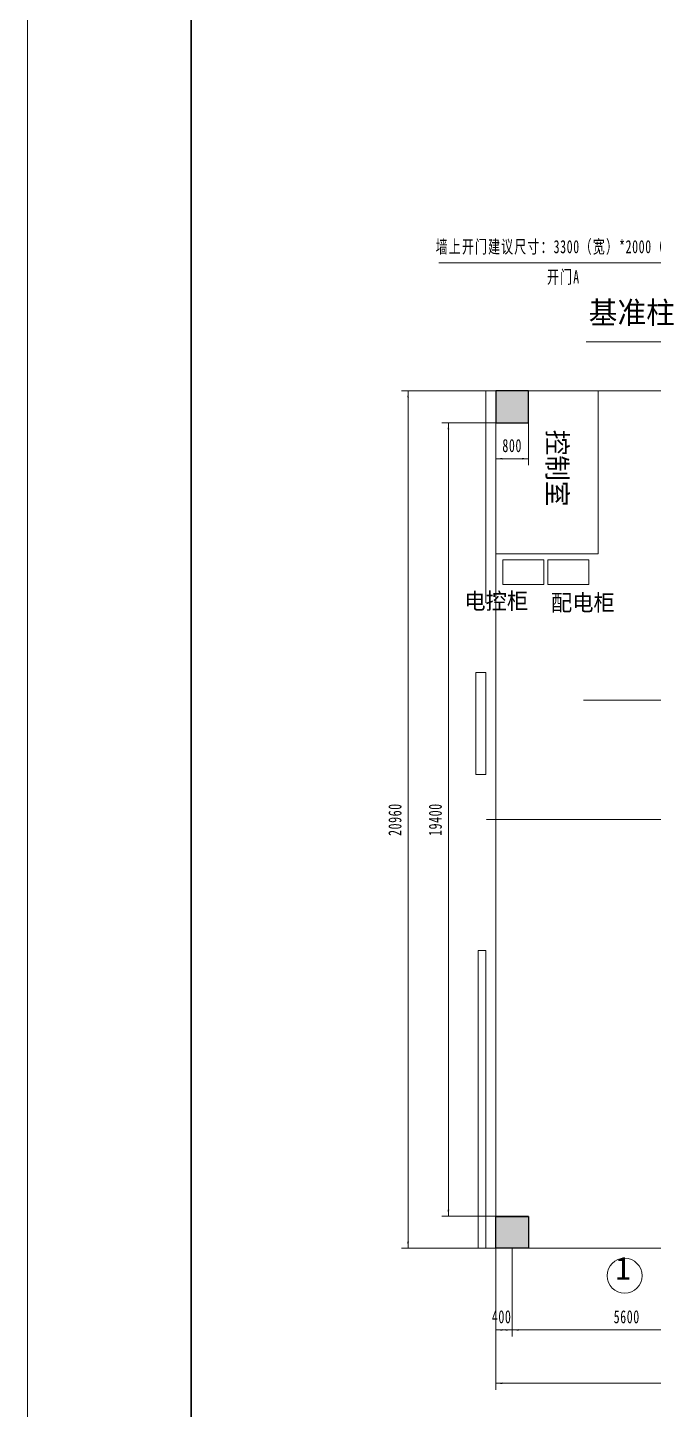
# Model space of a CAD drawing. Header units: millimetres. Extents: x -67280 to 67280, y -47520 to 47520.
# Drawn here: x -67280 to -51988, y -29912 to 3871 of the extents above; entities that cross this region are included whole.
import ezdxf
from ezdxf.enums import TextEntityAlignment as Align

# ---------------------------------------------------------------- set-up
doc = ezdxf.new("R2010")
doc.units = ezdxf.units.MM
for name, pattern in [('AD_LTYPE5 0 mm_1_1_1_1_1_1_1_1_1_1_1_1_1_1_1', [16, 13, -1, 1, -1]), ('AD_LTYPE5 0 mm_1_1_1_1_1_1_1_1_1_1_1_1_1_1_1_1', [16, 13, -1, 1, -1]), ('点画线', [18, 12, -2, 2, -2])]:
    doc.linetypes.add(name, pattern=pattern)
doc.layers.get('0').update_dxf_attribs({"lineweight": 35})
for name, color, linetype, lineweight in [('ACADACAD05', 4, 'AD_LTYPE5 0 mm_1_1_1_1_1_1_1_1_1_1_1_1_1_1_1', 25), ('中心线层', 1, '点画线', 18), ('尺寸线层', 4, 'Continuous', 18), ('粗实线层', 7, 'Continuous', 35), ('细实线层', 3, 'Continuous', 18)]:
    doc.layers.add(name, color=color, linetype=linetype, lineweight=lineweight)
doc.styles.add('标准', font='', dxfattribs={"width": 0.667})
doc.styles.get('标准').set_extended_font_data('宋体')
doc.dimstyles.new('标准', dxfattribs={"dimscale": 160, "dimtxt": 2, "dimasz": 1, "dimexe": 1, "dimexo": 0, "dimgap": 1, "dimtad": 1, "dimdec": 1, "dimdsep": 46, "dimtxsty": '标准', "dimblk": '_CAXARROW', "dimcen": 0, "dimdle": 2, "dimaunit": 1, "dimadec": 0, "dimazin": 2, "dimtfac": 0.707107, "dimtdec": 3, "dimtmove": 0, "dimatfit": 3, "dimfxl": 0, "dimfrac": 2, "dimtolj": 1, "dimarcsym": 0})

# ---------------------------------------------------------------- blocks, each defined once
blk = doc.blocks.new('*X4')
at = {"layer": '尺寸线层', "linetype": 'Continuous', "lineweight": 18}
for points in [[(-55838, -29274), (-55678, -29294), (-55678, -29254)], [(22162, -29274), (22002, -29294), (22002, -29254)]]:
    blk.add_hatch(color=0, dxfattribs=at).paths.add_polyline_path(points, flags=0)
at = {"layer": '尺寸线层', "color": 0}
for p, q in [((-55838, -25972), (-55838, -29434)), ((22162, -25972), (22162, -29434))]:
    blk.add_line(p, q, dxfattribs=at)
at = {"layer": '尺寸线层', "color": 0, "linetype": 'Continuous', "lineweight": 18}
blk.add_line((22162, -29274), (-55838, -29274), dxfattribs=at)
at = {"layer": '尺寸线层', "color": 0, "insert": (-16838, -28954), "char_height": 320, "width": 1570.44, "attachment_point": 5, "line_spacing_factor": 1.15057, "style": '标准'}
blk.add_mtext('\\T1.1;78200', dxfattribs=at)
blk = doc.blocks.new('_CAXARROW')
blk.add_hatch(color=0).paths.add_polyline_path([(0, 0), (-1, 0.125), (-1, -0.125)], flags=0)
blk = doc.blocks.new('*X90')
at = {"layer": '尺寸线层', "linetype": 'Continuous', "lineweight": 18}
for points in [[(-57982, -5012), (-58002, -5172), (-57962, -5172)], [(-57982, -25972), (-58002, -25812), (-57962, -25812)]]:
    blk.add_hatch(color=0, dxfattribs=at).paths.add_polyline_path(points, flags=0)
at = {"layer": '尺寸线层', "color": 0}
for p, q in [((-54748, -5012), (-58142, -5012)), ((-54748, -25972), (-58142, -25972))]:
    blk.add_line(p, q, dxfattribs=at)
at = {"layer": '尺寸线层', "color": 0, "linetype": 'Continuous', "lineweight": 18}
blk.add_line((-57982, -25972), (-57982, -5012), dxfattribs=at)
at = {"layer": '尺寸线层', "color": 0, "insert": (-58302, -15492), "char_height": 320, "width": 1577.56, "attachment_point": 5, "rotation": 90, "line_spacing_factor": 1.15057, "style": '标准'}
blk.add_mtext('\\T1.1;20960', dxfattribs=at)
blk = doc.blocks.new('*X445')
at = {"layer": '尺寸线层'}
h = blk.add_hatch(color=256, dxfattribs=at)
h.paths.add_polyline_path([(-400, 0), (-400, 426), (-400, 780), (0, 780), (0, 0)], flags=0)
h.paths.add_polyline_path([(0, 0), (0, 378), (0, 780), (400, 780), (400, 0)], flags=0)
at = {"layer": 'ACADACAD05', "linetype": 'AD_LTYPE5 0 mm_1_1_1_1_1_1_1_1_1_1_1_1_1_1_1_1', "lineweight": 25}
for p, q in [((-400, 780), (-400, 0)), ((400, 780), (-400, 780)), ((400, 0), (400, 780)), ((-400, 0), (400, 0))]:
    blk.add_line(p, q, dxfattribs=at)
blk = doc.blocks.new('*X447')
at = {"layer": '尺寸线层', "linetype": 'Continuous', "lineweight": 18}
for points in [[(-55438, -27970), (-55278, -27950), (-55278, -27990)], [(-49838, -27970), (-49998, -27950), (-49998, -27990)]]:
    blk.add_hatch(color=0, dxfattribs=at).paths.add_polyline_path(points, flags=0)
at = {"layer": '尺寸线层', "color": 0}
for p, q in [((-55438, -25972), (-55438, -28130)), ((-49838, -25972), (-49838, -28130))]:
    blk.add_line(p, q, dxfattribs=at)
at = {"layer": '尺寸线层', "color": 0, "linetype": 'Continuous', "lineweight": 18}
blk.add_line((-55438, -27970), (-49838, -27970), dxfattribs=at)
at = {"layer": '尺寸线层', "color": 0, "insert": (-52638, -27650), "char_height": 320, "width": 1238.9, "attachment_point": 5, "line_spacing_factor": 1.15057, "style": '标准'}
blk.add_mtext('\\T1.1;5600', dxfattribs=at)
blk = doc.blocks.new('*X487')
at = {"layer": '尺寸线层'}
h = blk.add_hatch(color=256, dxfattribs=at)
h.paths.add_polyline_path([(-400, 0), (-400, -426), (-400, -780), (0, -780), (0, 0)], flags=0)
h.paths.add_polyline_path([(0, 0), (0, -378), (0, -780), (400, -780), (400, 0)], flags=0)
at = {"layer": 'ACADACAD05', "linetype": 'AD_LTYPE5 0 mm_1_1_1_1_1_1_1_1_1_1_1_1_1_1_1_1', "lineweight": 25}
for p, q in [((-400, -780), (-400, 0)), ((-400, 0), (400, 0)), ((400, 0), (400, -780)), ((400, -780), (-400, -780))]:
    blk.add_line(p, q, dxfattribs=at)
blk = doc.blocks.new('*X491')
at = {"layer": '尺寸线层', "linetype": 'Continuous', "lineweight": 18}
for points in [[(-55838, -6669), (-55678, -6649), (-55678, -6689)], [(-55038, -6669), (-55198, -6649), (-55198, -6689)]]:
    blk.add_hatch(color=0, dxfattribs=at).paths.add_polyline_path(points, flags=0)
at = {"layer": '尺寸线层', "color": 0}
for p, q in [((-55838, -5792), (-55838, -6829)), ((-55038, -5792), (-55038, -6829))]:
    blk.add_line(p, q, dxfattribs=at)
at = {"layer": '尺寸线层', "color": 0, "linetype": 'Continuous', "lineweight": 18}
blk.add_line((-55838, -6669), (-55038, -6669), dxfattribs=at)
at = {"layer": '尺寸线层', "color": 0, "insert": (-55438, -6349), "char_height": 320, "width": 914.47, "attachment_point": 5, "line_spacing_factor": 1.15057, "style": '标准'}
blk.add_mtext('\\T1.1;800', dxfattribs=at)
blk = doc.blocks.new('*X492')
at = {"layer": '尺寸线层', "linetype": 'Continuous', "lineweight": 18}
for points in [[(-55838, -27970), (-55678, -27950), (-55678, -27990)], [(-55438, -27970), (-55598, -27950), (-55598, -27990)]]:
    blk.add_hatch(color=0, dxfattribs=at).paths.add_polyline_path(points, flags=0)
at = {"layer": '尺寸线层', "color": 0}
for p, q in [((-55838, -25972), (-55838, -28130)), ((-55438, -25972), (-55438, -28130))]:
    blk.add_line(p, q, dxfattribs=at)
at = {"layer": '尺寸线层', "color": 0, "linetype": 'Continuous', "lineweight": 18}
blk.add_line((-55838, -27970), (-55438, -27970), dxfattribs=at)
at = {"layer": '尺寸线层', "color": 0, "insert": (-55695, -27650), "char_height": 320, "width": 919.21, "attachment_point": 5, "line_spacing_factor": 1.15057, "style": '标准'}
blk.add_mtext('\\T1.1;400', dxfattribs=at)
blk = doc.blocks.new('*X494')
at = {"layer": '尺寸线层', "linetype": 'Continuous', "lineweight": 18}
for points in [[(-56996, -5792), (-56976, -5952), (-57016, -5952)], [(-56996, -25192), (-56976, -25032), (-57016, -25032)]]:
    blk.add_hatch(color=0, dxfattribs=at).paths.add_polyline_path(points, flags=0)
at = {"layer": '尺寸线层', "color": 0}
for p, q in [((-55438, -5792), (-57156, -5792)), ((-55038, -25192), (-57156, -25192))]:
    blk.add_line(p, q, dxfattribs=at)
at = {"layer": '尺寸线层', "color": 0, "linetype": 'Continuous', "lineweight": 18}
blk.add_line((-56996, -5792), (-56996, -25192), dxfattribs=at)
at = {"layer": '尺寸线层', "color": 0, "insert": (-57316, -15492), "char_height": 320, "width": 1539.61, "attachment_point": 5, "rotation": 90, "line_spacing_factor": 1.15057, "style": '标准'}
blk.add_mtext('\\T1.1;19400', dxfattribs=at)
blk = doc.blocks.new('*X1365')
at = {"layer": '尺寸线层'}
blk.add_hatch(color=0, dxfattribs=at).paths.add_polyline_path([(-47252, -5012), (-47378, -4912), (-47350, -4884)], flags=0)
at = {"layer": '尺寸线层', "color": 0}
for p, q in [((-50346, -1876), (-57229, -1876)), ((-47252, -5012), (-50346, -1876))]:
    blk.add_line(p, q, dxfattribs=at)
at = {"layer": '尺寸线层', "color": 0, "char_height": 320, "attachment_point": 5, "line_spacing_factor": 1.15057, "style": '标准'}
for s, insert, width in [('\\T1.1;墙上开门建议尺寸：3300（宽）*2000（高）', (-54187, -1505), 12169.4), ('\\T1.1;开门A', (-54187, -2242), 1540.56)]:
    blk.add_mtext(s, dxfattribs=dict(at, insert=insert, width=width))
blk = doc.blocks.new('*X1373')
at = {"layer": '粗实线层'}
blk.add_line((-395.5, 287), (-395.5, -287), dxfattribs=at)
at = {"layer": '细实线层'}
blk.add_line((-420.5, 297), (-420.5, -297), dxfattribs=at)
at = {"layer": '尺寸线层', "linetype": 'Continuous', "style": '标准', "width": 0.667}
blk.add_attdef('图纸编号', text='', height=5.19, rotation=180, dxfattribs=at).set_placement((-370.5, 282), align=Align.MIDDLE_CENTER)
blk = doc.blocks.new('*X1857')
at = {"layer": '尺寸线层'}
blk.add_hatch(color=256, dxfattribs=at).paths.add_polyline_path([(-49813, -5374), (-50110, -5101), (-50033, -5036)], flags=0)
for p, q in [((-51136, -3811), (-53631, -3811)), ((-49813, -5374), (-51136, -3811))]:
    blk.add_line(p, q, dxfattribs=at)
at = {"layer": '尺寸线层', "color": 2, "insert": (-52514, -3126), "char_height": 539.44, "width": 4466.88, "attachment_point": 5, "line_spacing_factor": 1.15057}
blk.add_mtext('\\T1.001;基准柱', dxfattribs=at)

msp = doc.modelspace()

# ---------------------------------------------------------------- linework, layer by layer
at = {"layer": '中心线层'}
for p, q in [((-42774.767, -12572.309), (-53692.261, -12572.309)), ((22410.031, -15492.309), (-56073.679, -15492.309))]:
    msp.add_line(p, q, dxfattribs=at)
at = {"layer": '尺寸线层'}
for p, q in [((-56077.969, -10192.309), (-56077.969, -5012.309)), ((22652.031, -5012.309), (-55837.969, -5012.309)), ((-55837.969, -25972.309), (-55837.969, -5012.309)), ((-53337.969, -8992.309), (-53337.969, -5012.309)), ((-53337.969, -8992.309), (-55837.969, -8992.309)), ((-54666.21, -9144.391), (-55666.21, -9144.391)), ((-55666.21, -9144.391), (-55666.21, -9744.391)), ((-54666.21, -9744.391), (-54666.21, -9144.391)), ((-53562.666, -9144.391), (-54562.666, -9144.391)), ((-54562.666, -9144.391), (-54562.666, -9744.391)), ((-53562.666, -9744.391), (-53562.666, -9144.391)), ((-55666.21, -9744.391), (-54666.21, -9744.391)), ((-54562.666, -9744.391), (-53562.666, -9744.391)), ((-56077.969, -11892.309), (-56327.969, -11892.309)), ((-56327.969, -14392.309), (-56327.969, -11892.309)), ((-56077.969, -14392.309), (-56077.969, -11892.309)), ((-56077.969, -14392.309), (-56327.969, -14392.309)), ((-56077.969, -18692.309), (-56267.969, -18692.309)), ((-56267.969, -25972.309), (-56267.969, -18692.309)), ((-56077.969, -25972.309), (-56077.969, -18692.309)), ((22162.031, -25972.309), (-56303.389, -25972.309)), ((-55837.969, -25972.309), (-55837.969, -28472.309))]:
    msp.add_line(p, q, dxfattribs=at)
msp.add_circle((-52690.761, -26644.48), 428.432, dxfattribs=at)

# ---------------------------------------------------------------- block references
for name, p in [('*X1365', (0, 0)), ('*X1857', (0, 0)), ('*X445', (-55437.969, -5792.309)), ('*X487', (-55437.969, -25192.309))]:
    msp.add_blockref(name, p, dxfattribs=at)
at = {"layer": '粗实线层', "xscale": 160, "yscale": 160, "zscale": 160}
msp.add_blockref('*X1373', (0, 0), dxfattribs=at)

# ---------------------------------------------------------------- texts
at = {"layer": '尺寸线层', "insert": (-54096.444, -5960.751), "char_height": 480, "width": 2789.32586, "attachment_point": 1, "rotation": 270, "line_spacing_factor": 1.15057}
msp.add_mtext('\\T1.001;控制室', dxfattribs=at)
at = {"layer": '尺寸线层', "attachment_point": 1, "line_spacing_factor": 1.15057}
for s, insert, char_height, width in [('\\T1.001;电控柜', (-56607.591, -9948.155), 400, 159783.69676), ('\\T1.001;配电柜', (-54491.054, -9988.128), 400, 216200), ('\\T1.001;1', (-52920.213, -26179.958), 560, 506.36897)]:
    msp.add_mtext(s, dxfattribs=dict(at, insert=insert, char_height=char_height, width=width))

# ---------------------------------------------------------------- dimensions: what is measured, and where the dimension line sits
at = {"layer": '尺寸线层'}
for base, p1, p2, angle, picture, middle in [((-57982.192, -5012.309), (-54747.969, -25972.309), (-54747.969, -5012.309), 90, '*X90', (-57982.192, -15492.309)), ((-56995.717, -25192.309), (-55437.969, -5792.309), (-55037.969, -25192.309), 270, '*X494', (-56995.717, -15492.309)), ((-55037.969, -6668.7), (-55837.969, -5792.309), (-55037.969, -5792.309), 0, '*X491', (-55437.969, -6668.7)), ((-49837.969, -27970.066), (-55437.969, -25972.309), (-49837.969, -25972.309), 0, '*X447', (-52637.969, -27970.066))]:
    dim = msp.add_linear_dim(base=base, p1=p1, p2=p2, angle=angle, dimstyle='标准', override={"dimsah": 1, "dimtfill": 1, "dimtzin": 8}, dxfattribs=at)
    dim.commit()
    dim.dimension.update_dxf_attribs({"geometry": picture, "text_midpoint": middle})
dim = msp.add_linear_dim(base=(-55437.969, -27970.066), p1=(-55837.969, -25972.309), p2=(-55437.969, -25972.309), dimstyle='标准', override={"dimsah": 1, "dimtfill": 1, "dimtzin": 8}, dxfattribs=at)
dim.commit()
dim.dimension.update_dxf_attribs({"geometry": '*X492', "text_midpoint": (-55695.278, -27970.066), "dimtype": 160})
dim = msp.add_linear_dim(base=(-55837.969, -29273.776), p1=(22162.031, -25972.309), p2=(-55837.969, -25972.309), text='78200', dimstyle='标准', override={"dimsah": 1, "dimtfill": 1}, dxfattribs=at)
dim.commit()
dim.dimension.update_dxf_attribs({"geometry": '*X4', "text_midpoint": (-16837.969, -29273.776)})

doc.saveas('drawing.dxf')
